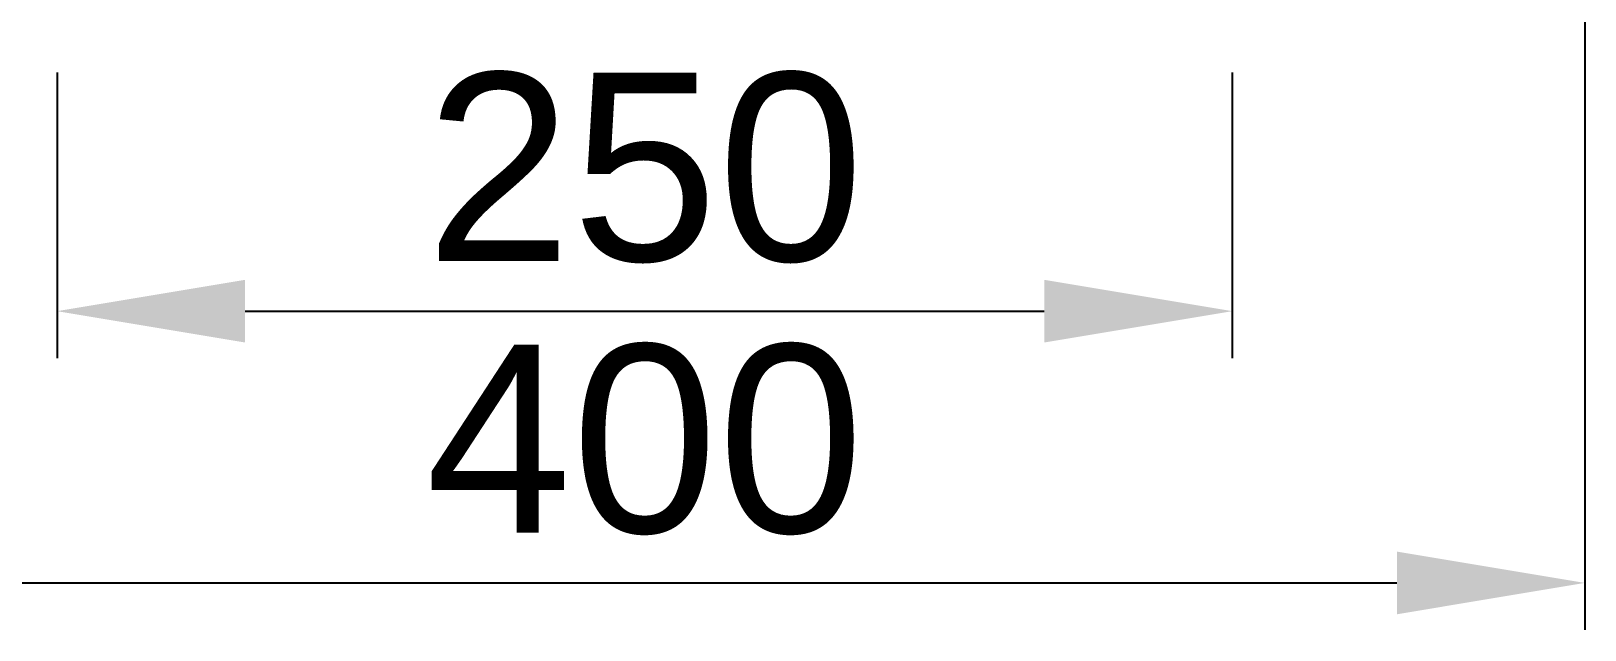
# Model space of a CAD drawing. Header units: millimetres. Extents: x -124 to 15640, y 659 to 4121.
# Drawn here: x 270.8 to 601.3, y 659.4 to 786.8 of the extents above; entities that cross this region are included whole.
import ezdxf

# ---------------------------------------------------------------- set-up
doc = ezdxf.new("R2010")
doc.units = ezdxf.units.MM
doc.layers.add('ZANO_R', color=7, linetype='Continuous', lineweight=0)
doc.styles.add('Arial', font='arial.ttf')
doc.styles.get("Standard").update_dxf_attribs({"font": 'ARIALUNI.TTF'})
doc.dimstyles.new('pl i ang', dxfattribs={"dimtxt": 50, "dimasz": 50, "dimexe": 1.25, "dimexo": 0.625, "dimgap": 10, "dimtad": 1, "dimtoh": 1, "dimtxsty": 'Standard', "dimcen": 2.5, "dimclrd": 1, "dimclre": 1, "dimclrt": 1, "dimadec": 0, "dimazin": 0, "dimtfac": 1, "dimtmove": 0, "dimatfit": 3, "dimfxl": 1, "dimarcsym": 1})

# ---------------------------------------------------------------- blocks, each defined once
blk = doc.blocks.new('*D466')
at = {"layer": 'ZANO_R', "color": 1, "lineweight": -2}
for p, q in [((201.29, 890.78), (201.29, 659.43)), ((601.29, 890.78), (601.29, 659.43)), ((241.29, 669.43), (561.29, 669.43))]:
    blk.add_line(p, q, dxfattribs=at)
at = {"layer": 'ZANO_R', "color": 1}
for points in [[(241.29, 676.1), (241.29, 662.76), (201.29, 669.43)], [(561.29, 662.76), (561.29, 676.1), (601.29, 669.43)]]:
    blk.add_solid(points, dxfattribs=at)
at = {"layer": 'ZANO_R', "color": 1, "insert": (401.29, 699.85), "char_height": 40, "attachment_point": 5, "style": 'Arial'}
blk.add_mtext('400', dxfattribs=at)
blk = doc.blocks.new('*D467')
at = {"layer": 'ZANO_R', "color": 1, "lineweight": -2}
for p, q in [((276.3, 778.02), (276.3, 717.24)), ((526.29, 778.03), (526.29, 717.24)), ((316.3, 727.24), (486.29, 727.24))]:
    blk.add_line(p, q, dxfattribs=at)
at = {"layer": 'ZANO_R', "color": 1}
for points in [[(316.3, 733.91), (316.3, 720.57), (276.3, 727.24)], [(486.29, 720.57), (486.29, 733.91), (526.29, 727.24)]]:
    blk.add_solid(points, dxfattribs=at)
at = {"layer": 'ZANO_R', "color": 1, "insert": (401.3, 757.66), "char_height": 40, "attachment_point": 5, "style": 'Arial'}
blk.add_mtext('250', dxfattribs=at)

msp = doc.modelspace()

# ---------------------------------------------------------------- dimensions: what is measured, and where the dimension line sits
at = {"layer": 'ZANO_R'}
for base, p1, p2, picture, middle in [((601.29, 669.43), (201.29, 900.78), (601.29, 900.78), '*D466', (401.29, 699.85)), ((526.29, 727.24), (276.3, 788.02), (526.29, 788.03), '*D467', (401.3, 757.66))]:
    dim = msp.add_linear_dim(base=base, p1=p1, p2=p2, dimstyle='pl i ang', override={"dimtxt": 40, "dimasz": 40, "dimexe": 10, "dimexo": 10, "dimtoh": 0, "dimdec": 0, "dimtxsty": 'Arial', "dimtdec": 0, "dimtmove": 1}, dxfattribs=at)
    dim.commit()
    dim.dimension.update_dxf_attribs({"geometry": picture, "text_midpoint": middle})

doc.saveas('drawing.dxf')
